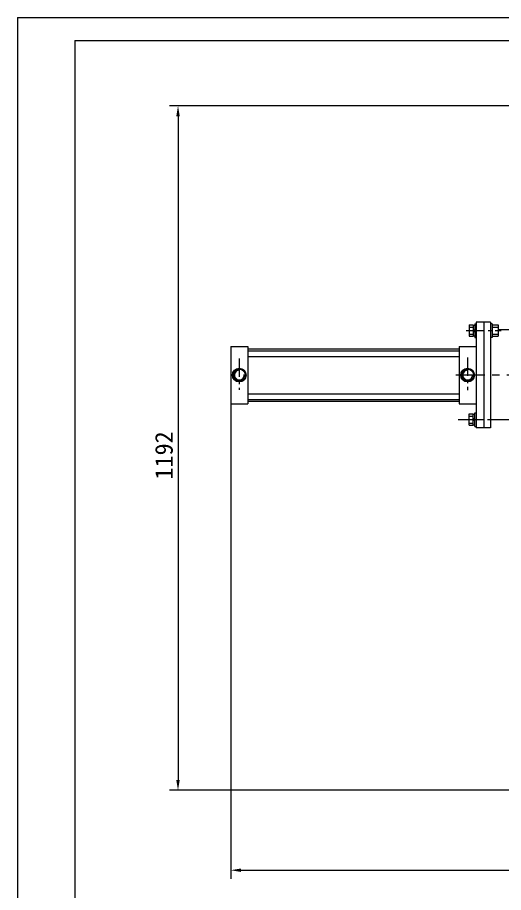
# Model space of a CAD drawing. Extents: x -2754 to 610, y -1664 to 712.
# Drawn here: x -2754 to -1907, y -812 to 712 of the extents above; entities that cross this region are included whole.
import ezdxf

# ---------------------------------------------------------------- set-up
doc = ezdxf.new("R2010")
doc.units = 0
doc.linetypes.add('CENTER', pattern=[50.8, 31.75, -6.35, 6.35, -6.35])
doc.layers.get('0').update_dxf_attribs({"linetype": 'CONTINUOUS'})
doc.layers.get('DEFPOINTS').update_dxf_attribs({"linetype": 'CONTINUOUS'})
doc.layers.add('SMPEN_THICK', color=7, linetype='CONTINUOUS')
doc.styles.get("Standard").update_dxf_attribs({"font": '', "height": 30.8})
doc.styles.get('Standard').set_extended_font_data('SimSun')
doc.dimstyles.get("Standard").update_dxf_attribs({"dimscale": 5, "dimtxt": 4.5, "dimasz": 5.5, "dimexe": 4.25, "dimexo": 0.625, "dimgap": 2.2, "dimtad": 1, "dimdec": 4, "dimlfac": -1, "dimdsep": 46, "dimlunit": 6, "dimtxsty": 'Standard', "dimcen": 2.5, "dimclrd": 2, "dimclre": 2, "dimclrt": 2, "dimadec": 0, "dimazin": 0, "dimtfac": 1, "dimtdec": 4, "dimtmove": 0, "dimatfit": 3, "dimfxl": 1, "dimtolj": 1, "dimtzin": 0, "dimarcsym": 0})

# ---------------------------------------------------------------- blocks, each defined once
blk = doc.blocks.new('*D4')
at = {"color": 2, "lineweight": -2, "transparency": 16777216}
for p, q in [((-2382.8, 39.1), (-2382.8, -788.2)), ((-338.7, -328.9), (-338.7, -788.2)), ((-2364.8, -773.2), (-356.7, -773.2))]:
    blk.add_line(p, q, dxfattribs=at)
at = {"color": 2, "transparency": 16777216}
for points in [[(-2364.8, -770.2), (-2364.8, -776.2), (-2382.8, -773.2)], [(-356.7, -770.2), (-356.7, -776.2), (-338.7, -773.2)]]:
    blk.add_solid(points, dxfattribs=at)
at = {"layer": 'DEFPOINTS', "color": 0, "transparency": 16777216}
for p in [(-2382.8, 39.1), (-338.7, -328.9), (-338.7, -773.2)]:
    blk.add_point(p, dxfattribs=at)
at = {"color": 2, "transparency": 16777216, "insert": (-1336.8, -748.8), "char_height": 30.8, "attachment_point": 5}
blk.add_mtext('\\A1;2044', dxfattribs=at)
blk = doc.blocks.new('*D1')
at = {"color": 2, "lineweight": -2, "transparency": 16777216}
for p, q in [((-1565, 558), (-2489.7, 558)), ((-2474.7, 540), (-2474.7, -615.9)), ((-413.7, -633.9), (-2489.7, -633.9))]:
    blk.add_line(p, q, dxfattribs=at)
at = {"color": 2, "transparency": 16777216}
for points in [[(-2477.7, 540), (-2471.7, 540), (-2474.7, 558)], [(-2477.7, -615.9), (-2471.7, -615.9), (-2474.7, -633.9)]]:
    blk.add_solid(points, dxfattribs=at)
at = {"layer": 'DEFPOINTS', "color": 0, "transparency": 16777216}
for p in [(-1565, 558), (-2474.7, -633.9), (-413.7, -633.9)]:
    blk.add_point(p, dxfattribs=at)
at = {"color": 2, "transparency": 16777216, "insert": (-2499.1, -50.8), "char_height": 30.8, "attachment_point": 5, "rotation": 90}
blk.add_mtext('\\A1;1192', dxfattribs=at)

msp = doc.modelspace()

# ---------------------------------------------------------------- linework, layer by layer
at = {"color": 6}
for q in [(609.50936, 711.83857), (-2754.49064, -1664.16143)]:
    msp.add_line((-2754.49064, 711.83857), q, dxfattribs=at)
at = {"color": 4}
for q in [(-2654.49064, -1624.16143), (569.50936, 671.83857)]:
    msp.add_line((-2654.49064, 671.83857), q, dxfattribs=at)
at = {"layer": 'DEFPOINTS', "color": 0, "linetype": 'ByBlock'}
msp.add_point((-1941.84734, 181.12003), dxfattribs=at)
msp.add_point((-1941.84734, 181.12003), dxfattribs=at)
msp.add_point((-1941.84734, 181.12003), dxfattribs=at)
at = {"layer": 'SMPEN_THICK', "color": 4}
for p, q in [((-1967.44734, 176.62003), (-1967.44734, 156.62003)), ((-1967.44734, 176.62003), (-1960.44734, 176.62003)), ((-1967.44734, 172.62003), (-1960.44734, 172.62003)), ((-1960.44734, 176.62003), (-1960.44734, 156.62003)), ((-1960.44734, 175.82003), (-1957.34734, 175.82003)), ((-1960.44734, 169.13792), (-1957.34734, 166.10574)), ((-1957.34734, 178.62003), (-1957.34734, 154.62003)), ((-1957.34734, 178.62003), (-1954.84734, 178.62003)), ((-1954.84734, 181.12003), (-1954.84734, -2.87997)), ((-1941.84734, 181.12003), (-1954.84734, 181.12003)), ((-1941.84734, 181.12003), (-1941.84734, -2.87997)), ((-1929.84734, 181.12003), (-1941.84734, 181.12003)), ((-1929.84734, 181.12003), (-1929.84734, 11.62003)), ((-1927.34734, 178.6261), (-1929.84734, 178.6261)), ((-1927.35407, 176.62003), (-1916.55407, 176.62003)), ((-1927.35407, 172.62003), (-1916.55407, 172.62003)), ((-1927.34734, 178.6261), (-1927.34734, 154.6261)), ((-1916.55407, 176.62003), (-1916.55407, 156.62003)), ((-1839.84734, 168.12003), (-1916.55407, 168.12003)), ((-1967.44734, 160.62003), (-1960.44734, 160.62003)), ((-1967.44734, 156.62003), (-1960.44734, 156.62003)), ((-1960.44734, 166.62003), (-1957.34734, 163.58785)), ((-1960.44734, 157.42003), (-1957.34734, 157.42003)), ((-1957.34734, 154.62003), (-1954.84734, 154.62003)), ((-1927.34734, 154.6261), (-1929.84734, 154.6261)), ((-1927.35407, 160.62003), (-1916.55407, 160.62003)), ((-1927.35407, 156.62003), (-1916.55407, 156.62003)), ((-2382.84734, 139.12003), (-2382.84734, 39.12003)), ((-2382.84734, 139.12003), (-2352.84734, 139.12003)), ((-2352.84734, 139.12003), (-2352.84734, 39.12003)), ((-1984.84734, 139.12003), (-1984.84734, 39.12003)), ((-1984.84734, 139.12003), (-1954.84734, 139.12003)), ((-2352.84734, 134.62003), (-1984.84734, 134.62003)), ((-2352.84734, 131.62003), (-1984.84734, 131.62003)), ((-2352.84734, 121.62003), (-1984.84734, 121.62003)), ((-2352.84734, 56.62003), (-1984.84734, 56.62003)), ((-2352.84734, 46.62003), (-1984.84734, 46.62003)), ((-2382.84734, 39.12003), (-2352.84734, 39.12003)), ((-2352.84734, 43.62003), (-1984.84734, 43.62003)), ((-1984.84734, 39.12003), (-1954.84734, 39.12003)), ((-1967.44734, 21.62003), (-1960.44734, 21.62003)), ((-1967.44734, 1.62003), (-1967.44734, 21.62003)), ((-1967.44734, 17.62003), (-1960.44734, 17.62003)), ((-1960.44734, 1.62003), (-1960.44734, 21.62003)), ((-1960.44734, 20.82003), (-1957.34734, 20.82003)), ((-1957.34734, 23.62003), (-1954.84734, 23.62003)), ((-1957.34734, -0.37997), (-1957.34734, 23.62003)), ((-1967.44734, 5.62003), (-1960.44734, 5.62003)), ((-1967.44734, 1.62003), (-1960.44734, 1.62003)), ((-1960.44734, 14.09041), (-1957.34734, 11.17645)), ((-1960.44734, 11.62003), (-1957.34734, 8.70607)), ((-1960.44734, 2.42003), (-1957.34734, 2.42003)), ((-1829.16567, 11.12003), (-1929.84734, 11.12003)), ((-1929.84734, 11.12003), (-1929.84734, -2.87997)), ((-1957.34734, -0.37997), (-1954.84734, -0.37997)), ((-1929.84734, -2.87997), (-1954.84734, -2.87997))]:
    msp.add_line(p, q, dxfattribs=at)
at = {"layer": 'SMPEN_THICK', "linetype": 'CENTER'}
for p, q in [((-1972.39505, 166.62003), (-1911.62341, 166.62003)), ((-2367.84734, 117.75736), (-2367.84734, 63.45203)), ((-1969.84734, 119.56754), (-1969.84734, 62.54694)), ((-1986.13716, 11.62003), (-1924.54577, 11.62003)), ((-1976.50155, 11.62003), (-1942.73867, 11.62003))]:
    msp.add_line(p, q, dxfattribs=at)
at = {"layer": 'SMPEN_THICK', "linetype": 'CENTER', "ltscale": 2}
msp.add_line((-1634.98908, 89.12003), (-1990.56435, 89.12003), dxfattribs=at)
at = {"layer": 'SMPEN_THICK', "color": 4}
for points in [[(-2361.84734, 99.51233), (-2355.84734, 89.12003), (-2361.84734, 78.72772), (-2373.84734, 78.72772), (-2379.84734, 89.12003), (-2373.84734, 99.51233)], [(-1963.84734, 99.51233), (-1957.84734, 89.12003), (-1963.84734, 78.72772), (-1975.84734, 78.72772), (-1981.84734, 89.12003), (-1975.84734, 99.51233)]]:
    msp.add_lwpolyline(points, close=True, dxfattribs=at)
for centre, radius in [((-2367.84734, 89.12003), 12), ((-2367.84734, 89.12003), 10.3923), ((-1969.84734, 89.12003), 12), ((-1969.84734, 89.12003), 10.3923)]:
    msp.add_circle(centre, radius, dxfattribs=at)
at = {"layer": 'SMPEN_THICK'}
for centre in [(-2367.84734, 89.12003), (-1969.84734, 89.12003)]:
    msp.add_arc(centre, 8.3923, 84.546, 8.80454914, dxfattribs=at)

# ---------------------------------------------------------------- dimensions: what is measured, and where the dimension line sits
for base, p1, p2, angle, text, picture, middle in [((-2474.65645, -633.87997), (-1565.03487, 557.9806), (-413.73656, -633.87997), 90, '1192', '*D1', (-2474.65645, -50.8375)), ((-338.73656, -773.22857), (-2382.84734, 39.12003), (-338.73656, -328.87997), 180, '2044', '*D4', (-1336.77203, -773.22857))]:
    dim = msp.add_linear_dim(base=base, p1=p1, p2=p2, angle=angle, text=text, dimstyle='Standard', override={"dimscale": 6, "dimtxt": 3, "dimasz": 3, "dimexe": 2.5, "dimexo": 0, "dimgap": 1.5, "dimlfac": 1, "dimlunit": 2, "dimcen": 0.09, "dimtp": 0.2, "dimtfac": 0.66667, "dimatfit": 2, "dimtvp": 5, "dimtzin": 8})
    dim.commit()
    dim.dimension.update_dxf_attribs({"geometry": picture, "text_midpoint": middle, "dimtype": 160})

doc.saveas('drawing.dxf')
